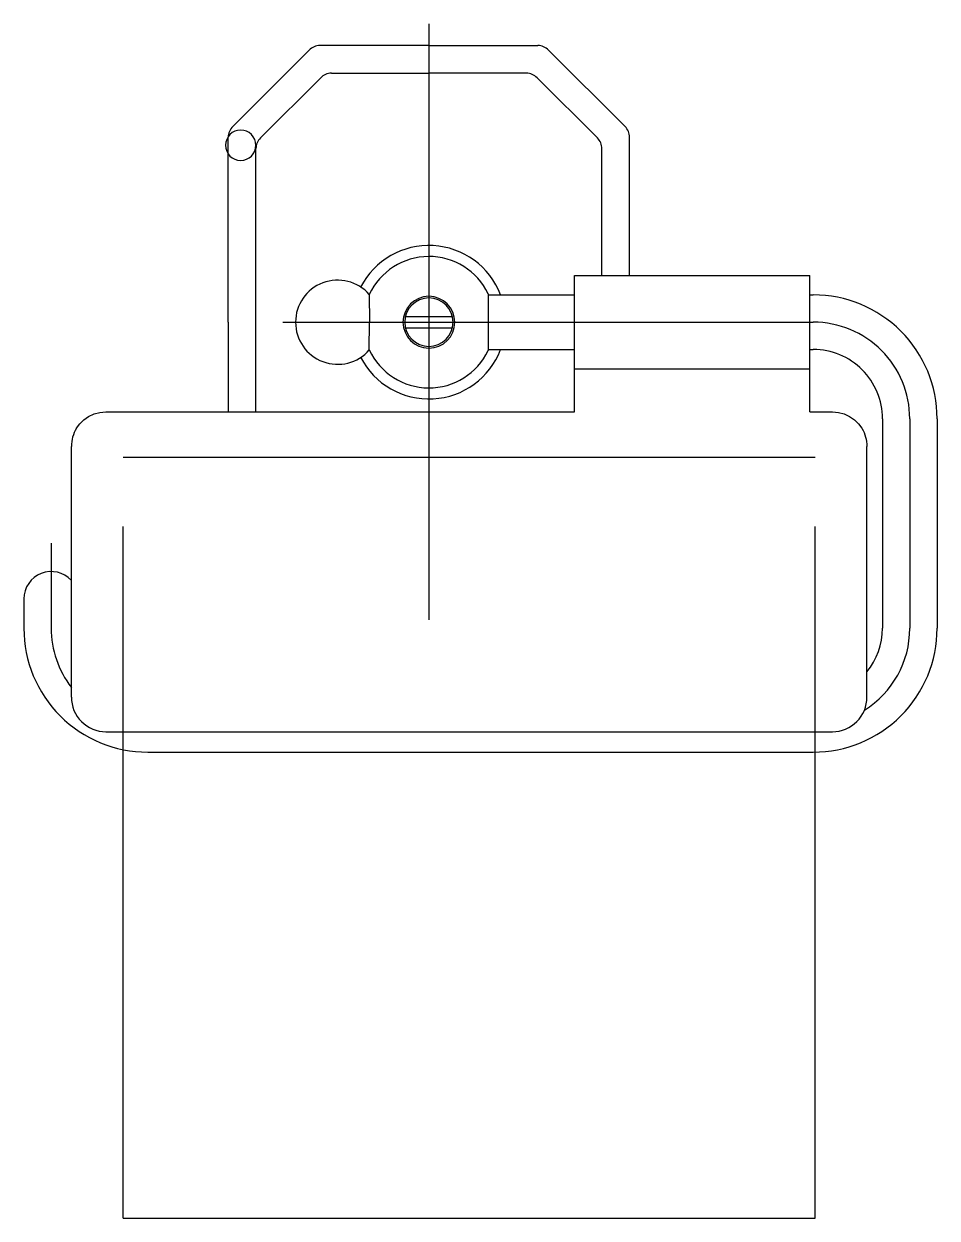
# Model space of a CAD drawing. Extents: x -387.075 to -386.943, y 0.298 to 0.471.
import ezdxf

# ---------------------------------------------------------------- set-up
doc = ezdxf.new("R2010")
doc.units = 0
doc.header["$LTSCALE"] = 0.2
doc.header["$MEASUREMENT"] = 0
for name, pattern in [('AXES', [0.54, 0.3, -0.08, 0.08, -0.08]), ('CACHE', [0.24, 0.12, -0.12]), ('CONTINU', [0])]:
    doc.linetypes.add(name, pattern=pattern)
doc.layers.get('0').update_dxf_attribs({"linetype": 'CONTINUOUS'})
doc.layers.add('DECA_EIXOS', color=5, linetype='AXES')

msp = doc.modelspace()

# ---------------------------------------------------------------- linework, layer by layer
at = {"linetype": 'CONTINU'}
for points in [[(-387.03241, 0.46802, 0.198912), (-387.03396, 0.46737)], [(-386.99936, 0.46737, 0.198913), (-387.00091, 0.46802)], [(-387.03075, 0.46402, 0.198913), (-387.0323, 0.46337)], [(-387.00102, 0.46337, 0.198913), (-387.00257, 0.46402)], [(-387.04502, 0.45632, 0.198913), (-387.04566, 0.45476)], [(-386.98766, 0.45476, 0.198912), (-386.9883, 0.45632)], [(-387.04386, 0.4558, 1), (-387.04386, 0.4514)], [(-387.04386, 0.4514, 1), (-387.04386, 0.4558)], [(-387.04101, 0.45466, 0.199276), (-387.04166, 0.45311)], [(-386.99166, 0.45311, 0.198912), (-386.9923, 0.45466)], [(-387.00629, 0.43197, 0.649246), (-387.02653, 0.43308)], [(-387.00809, 0.43212, 0.634044), (-387.02527, 0.43202)], [(-387.02527, 0.43202, 2.662374), (-387.02527, 0.42401)], [(-387.01666, 0.43176, 1), (-387.01666, 0.42427)], [(-387.01666, 0.42427, 1), (-387.01666, 0.43176)], [(-386.9432, 0.41407, 0.414215), (-386.9611, 0.43197)], [(-387.01666, 0.43152, 1), (-387.01666, 0.42452)], [(-387.01666, 0.42452, 1), (-387.01666, 0.43152)], [(-387.02653, 0.42295, 0.649245), (-387.00629, 0.42407)], [(-387.02527, 0.42401, 0.634027), (-387.00809, 0.42392)], [(-386.9511, 0.41407, 0.414216), (-386.9611, 0.42407)], [(-387.0676, 0.41268, 0.138695), (-387.06834, 0.41006)], [(-386.95408, 0.41268, -0.138691), (-386.95334, 0.41006)], [(-387.06834, 0.39068, 0.68421), (-387.0752, 0.38802)], [(-387.0752, 0.38376, 0.414214), (-387.0573, 0.36586)], [(-386.9611, 0.36586, 0.414214), (-386.9432, 0.38376)], [(-386.95334, 0.37745, 0.172168), (-386.9511, 0.38376)], [(-387.06834, 0.37381, 0.414229), (-387.06334, 0.36881)], [(-386.95834, 0.36881, 0.414868), (-386.95334, 0.37382)]]:
    msp.add_lwpolyline(points, format="xyb", dxfattribs=at)
for points in [[(-387.01666, 0.46802), (-387.03241, 0.46802)], [(-387.01666, 0.46802), (-387.00091, 0.46802)], [(-387.03396, 0.46737), (-387.04502, 0.45632)], [(-386.99936, 0.46737), (-386.9883, 0.45632)], [(-387.0323, 0.46337), (-387.04101, 0.45466)], [(-387.03075, 0.46402), (-387.01666, 0.46402)], [(-387.00257, 0.46402), (-387.01666, 0.46402)], [(-387.00102, 0.46337), (-386.9923, 0.45466)], [(-387.04566, 0.42802), (-387.04566, 0.45476)], [(-386.98766, 0.43478), (-386.98766, 0.45476)], [(-387.04166, 0.42802), (-387.04166, 0.45311)], [(-386.99166, 0.43478), (-386.99166, 0.45311)], [(-386.9956, 0.43478), (-386.9616, 0.43478)], [(-386.9956, 0.41506), (-386.9956, 0.43478)], [(-386.9616, 0.42802), (-386.9616, 0.43478)], [(-387.02527, 0.43202), (-387.02523, 0.42802)], [(-387.00809, 0.43212), (-387.00809, 0.42392)], [(-387.00809, 0.43197), (-386.9956, 0.43197)], [(-386.9616, 0.43197), (-386.9611, 0.43197)], [(-387.02007, 0.42882), (-387.01325, 0.42882)], [(-387.04566, 0.42802), (-387.04566, 0.41506)], [(-387.04166, 0.41506), (-387.04166, 0.42802)], [(-387.02527, 0.42401), (-387.02523, 0.42802)], [(-387.02007, 0.42722), (-387.01325, 0.42722)], [(-386.9616, 0.41506), (-386.9616, 0.42802)], [(-387.00809, 0.42407), (-386.9956, 0.42407)], [(-386.9616, 0.42407), (-386.9611, 0.42407)], [(-386.9956, 0.42126), (-386.9616, 0.42126)], [(-387.0676, 0.41268), (-387.06711, 0.41334), (-387.06652, 0.41391), (-387.06584, 0.41439), (-387.06505, 0.41476), (-387.06421, 0.41498), (-387.06334, 0.41506)], [(-387.06334, 0.41506), (-386.9956, 0.41506)], [(-386.9616, 0.41506), (-386.95834, 0.41506)], [(-386.95834, 0.41506), (-386.95746, 0.41498), (-386.95662, 0.41476), (-386.95584, 0.41439), (-386.95515, 0.41391), (-386.95456, 0.41334), (-386.95408, 0.41268)], [(-386.9511, 0.41407), (-386.9511, 0.38376)], [(-386.9432, 0.41407), (-386.9432, 0.38376)], [(-387.06834, 0.37381), (-387.06834, 0.41006)], [(-386.95334, 0.37382), (-386.95334, 0.41006)], [(-387.0752, 0.38802), (-387.0752, 0.38376)], [(-387.06334, 0.36881), (-386.95834, 0.36881)], [(-387.0573, 0.36586), (-386.9611, 0.36586)]]:
    msp.add_lwpolyline(points, dxfattribs=at)
at = {"linetype": 'CACHE'}
for points in [[(-387.06084, 0.29849), (-387.06084, 0.40849)], [(-387.06084, 0.40849), (-386.96084, 0.40849)], [(-386.96084, 0.29849), (-386.96084, 0.40849)], [(-387.06084, 0.29849), (-386.96084, 0.29849)]]:
    msp.add_lwpolyline(points, dxfattribs=at)
at = {"layer": 'DECA_EIXOS'}
for points in [[(-387.01666, 0.47115), (-387.01666, 0.38499)], [(-387.03777, 0.42802), (-386.9611, 0.42802)], [(-386.94715, 0.41407), (-386.94715, 0.38376)], [(-387.07125, 0.39607), (-387.07125, 0.38377)]]:
    msp.add_lwpolyline(points, dxfattribs=at)
for points in [[(-386.94715, 0.41407, 0.414214), (-386.9611, 0.42802)], [(-387.07125, 0.38377, 0.16629), (-387.06834, 0.37522)], [(-386.9537, 0.37193, 0.258557), (-386.94715, 0.38376)]]:
    msp.add_lwpolyline(points, format="xyb", dxfattribs=at)

doc.saveas('drawing.dxf')
